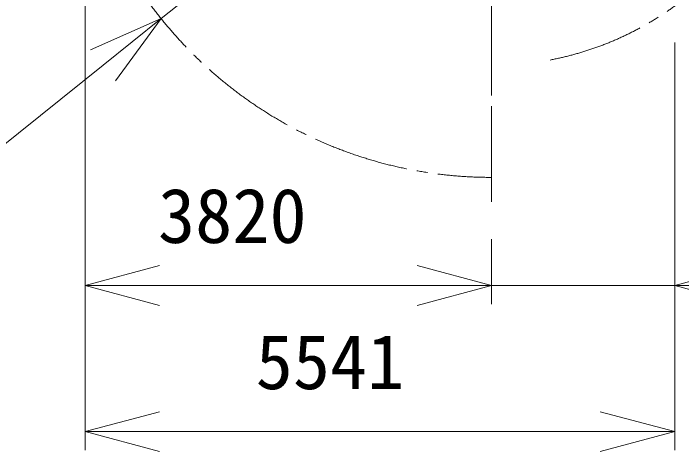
# Model space of a CAD drawing. Units: millimetres, scale not verified. Extents: x -32409 to 32443, y -43405 to 44769.
# Drawn here: x -25819 to -19539, y 28275 to 32390 of the extents above; entities that cross this region are included whole.
import ezdxf
from ezdxf.enums import TextEntityAlignment as Align

# ---------------------------------------------------------------- set-up
doc = ezdxf.new("R2010")
doc.units = ezdxf.units.MM
doc.header["$LTSCALE"] = 100
doc.linetypes.add('CHAIN2', pattern=[12, 9, -1, 1, -1])
doc.layers.add('0-3_12 常用一点鎖線', color=3, linetype='CHAIN2', lineweight=18)
doc.layers.add('0-5_05 寸法', color=7, linetype='Continuous', lineweight=18)
doc.styles.add('ＭＳ ゴシック', font='')
doc.styles.get('ＭＳ ゴシック').set_extended_font_data('MS Gothic')

msp = doc.modelspace()

# ---------------------------------------------------------------- linework, layer by layer
at = {"layer": '0-3_12 常用一点鎖線'}
for p, q in [((-21324.5, 30619), (-21324.5, 39040.9)), ((-21324.5, 37079.4), (-21324.5, 31654.9))]:
    msp.add_line(p, q, dxfattribs=at)
for radius, start, end in [(3980, 90, 270), (2930, 280.80266, 330.18353)]:
    msp.add_arc((-21324.5, 34829.9), radius, start, end, dxfattribs=at)
at = {"layer": '0-5_05 寸法'}
for p, q in [((-21324.5, 34829.9), (-24429.8, 32340.4)), ((-25144.5, 33374.9), (-25144.5, 29660.1)), ((-25144.5, 33374.9), (-25144.5, 28287.9)), ((-24429.8, 32340.4), (-24975.9, 31902.6)), ((-19604, 32115.7), (-19604, 29660.1)), ((-19604, 32115.7), (-19604, 28287.9)), ((-28362.1, 29187.9), (-24975.9, 31902.6)), ((-21324.5, 30269), (-21324.5, 29660.1)), ((-21324.5, 30269), (-21324.5, 29660.1)), ((-25144.5, 29835.1), (-24444.5, 29835.1)), ((-22024.5, 29835.1), (-24444.5, 29835.1)), ((-22024.5, 29835.1), (-22724.5, 29835.1)), ((-21324.5, 29835.1), (-22024.5, 29835.1)), ((-21324.5, 29835.1), (-22024.5, 29835.1)), ((-21324.5, 29835.1), (-19604, 29835.1)), ((-19604, 29835.1), (-18904, 29835.1)), ((-25144.5, 28462.9), (-24444.5, 28462.9)), ((-20304, 28462.9), (-24444.5, 28462.9)), ((-19604, 28462.9), (-20304, 28462.9))]:
    msp.add_line(p, q, dxfattribs=at)
for points in [[(-25093.3, 32048.9), (-24429.8, 32340.4), (-24858.6, 31756.2)], [(-24444.5, 29647.6), (-25144.5, 29835.1), (-24444.5, 30022.7)], [(-22024.5, 30022.7), (-21324.5, 29835.1), (-22024.5, 29647.6)], [(-22024.5, 30022.7), (-21324.5, 29835.1), (-22024.5, 29647.6)], [(-18904, 29647.6), (-19604, 29835.1), (-18904, 30022.7)], [(-24444.5, 28275.3), (-25144.5, 28462.9), (-24444.5, 28650.4)], [(-20304, 28650.4), (-19604, 28462.9), (-20304, 28275.3)]]:
    msp.add_lwpolyline(points, dxfattribs=at)

# ---------------------------------------------------------------- texts
at = {"layer": '0-5_05 寸法', "style": 'ＭＳ ゴシック'}
for s, p in [('3820', (-24459.5, 30080.1)), ('5541', (-23540.9, 28707.9))]:
    msp.add_text(s, height=513.2, dxfattribs=at).set_placement(p, align=Align.BOTTOM_LEFT)

doc.saveas('drawing.dxf')
